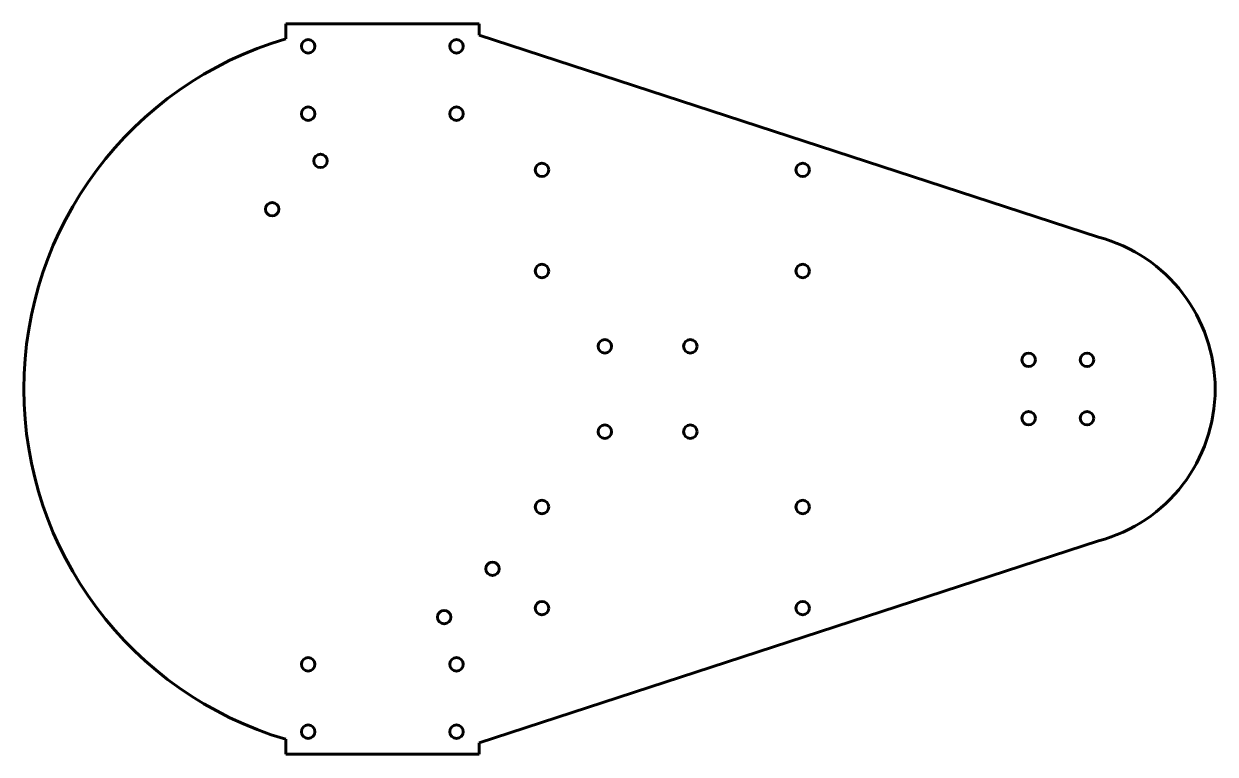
# Model space of a CAD drawing. Header units: millimetres. Extents: x -247 to 283, y -162 to 163.
import ezdxf

# ---------------------------------------------------------------- set-up
doc = ezdxf.new("R2010")
doc.units = ezdxf.units.MM
doc.linetypes.add('K5LT_BASIC', pattern=[0])

msp = doc.modelspace()

# ---------------------------------------------------------------- linework, layer by layer
at = {"color": 150, "linetype": 'K5LT_BASIC', "lineweight": 60, "true_color": 0x0080ff}
for p, q in [((-130.74, 156.76), (-130.74, 163.4)), ((-130.74, 163.4), (-44.74, 163.4)), ((-44.74, 163.4), (-44.74, 158.4)), ((-44.74, 158.4), (230.88, 68.52)), ((230.88, -66.71), (-44.74, -156.6)), ((-130.74, -161.6), (-130.74, -154.95)), ((-44.74, -156.6), (-44.74, -161.6)), ((-44.74, -161.6), (-130.74, -161.6))]:
    msp.add_line(p, q, dxfattribs=at)
for centre in [(-120.74, 153.4), (-54.74, 153.4), (-120.74, 123.4), (-54.74, 123.4), (-115.24, 102.4), (-16.74, 98.4), (99.26, 98.4), (-136.74, 80.9), (-16.74, 53.4), (99.26, 53.4), (11.26, 19.9), (49.26, 19.9), (199.76, 13.9), (225.76, 13.9), (199.76, -12.1), (225.76, -12.1), (11.26, -18.1), (49.26, -18.1), (-16.74, -51.6), (99.26, -51.6), (-38.74, -79.1), (-16.74, -96.6), (99.26, -96.6), (-60.24, -100.6), (-120.74, -121.6), (-54.74, -121.6), (-120.74, -151.6), (-54.74, -151.6)]:
    msp.add_circle(centre, 3, dxfattribs=at)
for centre, radius, start, end in [((-84.74, 0.9), 162.5, 106.4439, 253.5561), ((212.76, 0.9), 70, 285, 75)]:
    msp.add_arc(centre, radius, start, end, dxfattribs=at)

doc.saveas('drawing.dxf')
